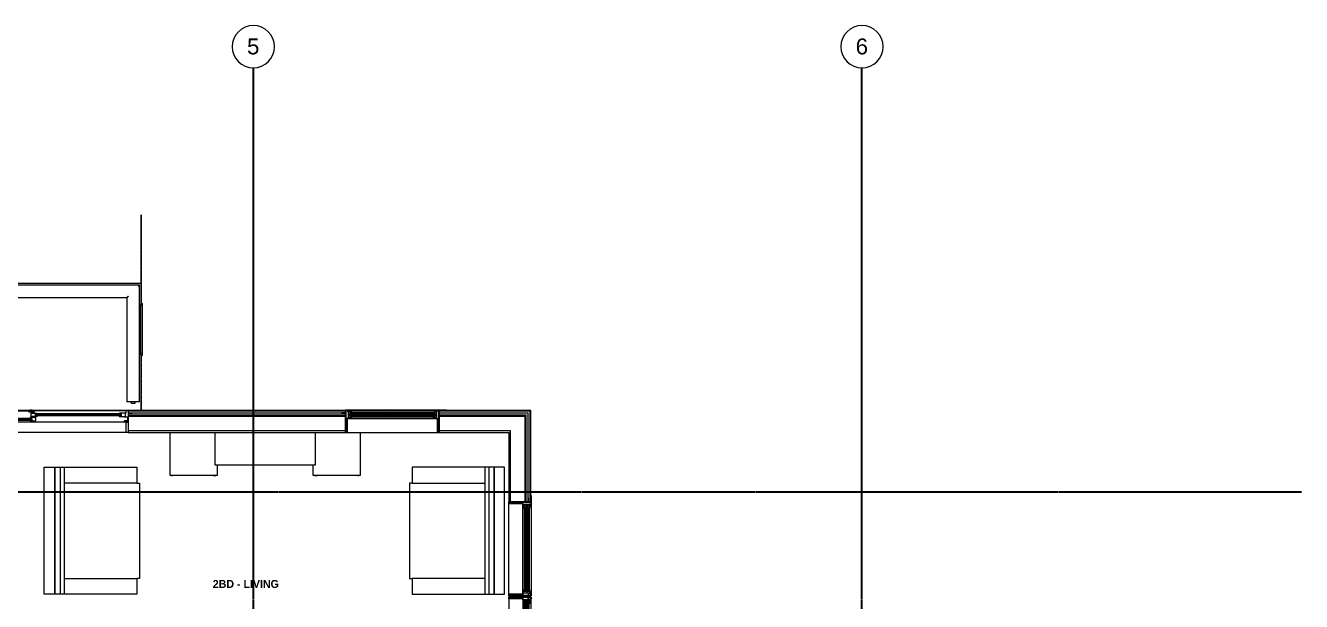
# Model space of a CAD drawing. Header units: inches. Extents: x -4093 to -1777, y 9773 to 12264.
# Drawn here: x -2259.4 to -1777.2, y 12045.9 to 12263.5 of the extents above; entities that cross this region are included whole.
import ezdxf

# ---------------------------------------------------------------- set-up
doc = ezdxf.new("R2010")
doc.units = ezdxf.units.IN
doc.header["$MEASUREMENT"] = 0
for name, pattern in [('Center 1_4_', [0.53125, 0.25, -0.09375, 0.09375, -0.09375]), ('Dash', [0.25, 0.125, -0.125]), ('Grid Line 1_2_', [0.875, 0.5, -0.125, 0.125, -0.125]), ('Hidden 1_8_', [0.1875, 0.125, -0.0625])]:
    doc.linetypes.add(name, pattern=pattern)
for name, color, linetype, lineweight in [('0-1', 7, 'Continuous', 5), ('0-2', 7, 'Continuous', 9), ('0-4', 165, 'Continuous', 5), ('A-AREA-IDEN', 2, 'Continuous', 9), ('A-DETL-CNTR', 5, 'Center 1_4_', 9), ('A-DETL-GENF', 92, 'Continuous', 18), ('A-DETL-GENF-2', 92, 'Continuous', 9), ('A-DETL-GENF-HDLN', 1, 'Dash', 9), ('A-DETL-HDLN', 90, 'Hidden 1_8_', 9), ('A-DOOR', 31, 'Continuous', 18), ('A-DOOR-4', 31, 'Continuous', 9), ('A-DOOR-FRAM-2', 31, 'Continuous', 9), ('A-FLOR-1', 7, 'Continuous', 9), ('A-FLOR-2', 192, 'Continuous', 9), ('A-FLOR-HRAL', 11, 'Continuous', 9), ('A-GLAZ', 151, 'Continuous', 18), ('A-GLAZ-1', 151, 'Continuous', 9), ('A-GLAZ-2', 151, 'Continuous', 30), ('A-WALL', 113, 'Continuous', 18), ('A-WALL-3', 113, 'Continuous', 9), ('I-FURN', 30, 'Continuous', 9), ('I-FURN-1', 7, 'Continuous', 9), ('S-BEAM', 12, 'Continuous', 9), ('S-GRID-1', 1, 'Grid Line 1_2_', 30), ('S-GRID-IDEN', 1, 'Continuous', 9), ('S-GRID-IDEN-1', 147, 'Continuous', 9)]:
    doc.layers.add(name, color=color, linetype=linetype, lineweight=lineweight)
doc.styles.add('Arial_1', font='arial.ttf', dxfattribs={"height": 6})
doc.styles.add('Century Gothic_B', font='GOTHICB.TTF', dxfattribs={"height": 3})

# ---------------------------------------------------------------- blocks, each defined once
blk = doc.blocks.new('Entertainment_Center_14771 - Entertainment_Center_14771-V82-BACKGROUND - 2ND FLOOR')
at = {"layer": 'I-FURN-1'}
for p, q in [((-36, 6), (-36, 6.12)), ((-19, 6), (-36, 6)), ((-19, 6), (-36, 6)), ((-36, 6), (-36, -10)), ((-19, 6.12), (19, 6.12)), ((-19, 6), (-19, 6.12)), ((19, 6), (-19, 6)), ((19, 6), (-19, 6)), ((-19, 6), (-19, -6)), ((19, 6.12), (19, 6)), ((36, 6), (19, 6)), ((19, -6), (19, 6)), ((36, 6), (19, 6)), ((36, 6), (36, 6.12)), ((36, -10), (36, 6)), ((-19, -6), (19, -6)), ((-18, -10), (-18, -6)), ((18, -6), (18, -10)), ((-36, -10), (-18, -10)), ((-35.34, -10), (-35.34, -10.03)), ((-35.34, -10.03), (-34.85, -10.03)), ((-34.85, -10.03), (-34.85, -10)), ((-19.66, -10), (-19.66, -10.03)), ((-19.66, -10.03), (-18.66, -10.03)), ((-18.66, -10.03), (-18.66, -10)), ((18, -10), (36, -10)), ((18.66, -10), (18.66, -10.03)), ((18.66, -10.03), (19.66, -10.03)), ((19.66, -10.03), (19.66, -10)), ((34.85, -10), (34.85, -10.03)), ((34.85, -10.03), (35.34, -10.03)), ((35.34, -10.03), (35.34, -10))]:
    blk.add_line(p, q, dxfattribs=at)
blk = doc.blocks.new('Couch-Both_Arms-Generic - 2-1523460-BACKGROUND - 2ND FLOOR')
at = {"layer": 'I-FURN'}
for p, q in [((-24, 17.5), (-18, 17.5)), ((-24, -10), (-24, 17.5)), ((-18, 18.5), (18, 18.5)), ((-18, 17.5), (-18, 18.5)), ((-18, 17.5), (-18, -10)), ((18, 18.5), (18, 17.5)), ((18, 17.5), (24, 17.5)), ((18, -10), (18, 17.5)), ((24, 17.5), (24, -10)), ((-24, -10), (24, -10)), ((-24, -13.5), (-24, -10)), ((-24, -11.5), (24, -11.5)), ((-24, -13.5), (24, -13.5)), ((24, -13.5), (-24, -13.5)), ((24, -10), (24, -13.5))]:
    blk.add_line(p, q, dxfattribs=at)
at = {"layer": 'I-FURN-1'}
for p, q in [((-24, -17.5), (-24, -13.5)), ((24, -13.5), (24, -17.5)), ((24, -17.5), (-24, -17.5))]:
    blk.add_line(p, q, dxfattribs=at)
blk = doc.blocks.new('Couch-Both_Arms-Generic - 2-1352635-BACKGROUND - 2ND FLOOR')
at = {"layer": 'I-FURN'}
for p, q in [((-24, 13.5), (24, 13.5)), ((24, 13.5), (-24, 13.5)), ((-24, 13.5), (-24, 10)), ((-24, 11.5), (24, 11.5)), ((-24, 10), (-24, -17.5)), ((-24, 10), (24, 10)), ((-18, -17.5), (-18, 10)), ((18, 10), (18, -17.5)), ((24, 10), (24, 13.5)), ((24, -17.5), (24, 10)), ((-24, -17.5), (-18, -17.5)), ((-18, -17.5), (-18, -18.5)), ((-18, -18.5), (18, -18.5)), ((18, -18.5), (18, -17.5)), ((18, -17.5), (24, -17.5))]:
    blk.add_line(p, q, dxfattribs=at)
at = {"layer": 'I-FURN-1'}
for p, q in [((24, 17.5), (-24, 17.5)), ((-24, 17.5), (-24, 13.5)), ((24, 13.5), (24, 17.5))]:
    blk.add_line(p, q, dxfattribs=at)
blk = doc.blocks.new('CTR - 1st Phase - Unit Layouts_rvt-1-BACKGROUND - 2ND FLOOR')
at = {"layer": 'A-FLOR-1'}
blk.add_line((-2221.32, 12109.71), (-2291.45, 12109.71), dxfattribs=at)
at = {"layer": '0-2'}
blk.add_blockref('Entertainment_Center_14771 - Entertainment_Center_14771-V82-BACKGROUND - 2ND FLOOR', (-2168.87, 12103.59), dxfattribs=at)
for name, p, rotation in [('Couch-Both_Arms-Generic - 2-1523460-BACKGROUND - 2ND FLOOR', (-2234.86, 12072.64), 270.0000000000194), ('Couch-Both_Arms-Generic - 2-1352635-BACKGROUND - 2ND FLOOR', (-2095.86, 12072.64), 270.0000000000036)]:
    blk.add_blockref(name, p, dxfattribs=dict(at, rotation=rotation))
blk = doc.blocks.new('Grid - Grid Head - Circle-1738874-BACKGROUND - 2ND FLOOR')
at = {"layer": 'S-GRID-IDEN-1'}
for start, end in [(360, 180), (180, 360)]:
    blk.add_arc((0, 0), 0.25, start, end, dxfattribs=at)
blk = doc.blocks.new('CTR - 1st Phase - Structure_rvt-1-BACKGROUND - 2ND FLOOR')
at = {"layer": 'S-GRID-1'}
for p, q in [((-2173.32, 9772.61), (-2173.32, 12247.5)), ((-1943.32, 9772.61), (-1943.32, 12247.5)), ((-1777.25, 12087.19), (-4076.95, 12087.19))]:
    blk.add_line(p, q, dxfattribs=at)
at = {"layer": '0-4', "xscale": 31.99999999999999, "yscale": 31.99999999999999, "zscale": 31.99999999999999}
for p in [(-2173.32, 12255.5), (-1943.32, 12255.5)]:
    blk.add_blockref('Grid - Grid Head - Circle-1738874-BACKGROUND - 2ND FLOOR', p, dxfattribs=at)
at = {"layer": 'S-GRID-IDEN', "char_height": 6, "width": 5.656, "attachment_point": 1, "style": 'Arial_1'}
for s, insert in [('5', (-2175.7, 12258.6)), ('6', (-1945.7, 12258.6))]:
    blk.add_mtext(s, dxfattribs=dict(at, insert=insert))
blk = doc.blocks.new('Door-Sliding-Marvin-2_Panel_Patio_Door-Essential - RL-MARVIN ESSENTIAL SLIDING - 6_-0_X6_-10_ - 2ND FLOOR-3440611-BACKGROUND - 2ND FLOOR')
at = {"layer": 'A-DETL-GENF'}
for p, q in [((-35.75, 0.19), (-34.25, 0.19)), ((-35.75, -4.28), (-35.75, 0.19)), ((-34.25, 0.19), (-34.25, -0.1)), ((35.75, 0.19), (34.25, 0.19)), ((34.25, 0.19), (34.25, -0.1)), ((35.75, -4.28), (35.75, 0.19)), ((-37.25, -3.19), (-37.25, -3.23)), ((-35.91, -3.19), (-37.25, -3.19)), ((-35.75, -3.23), (-37.25, -3.23)), ((-35.75, -3.08), (-35.91, -3.08)), ((-35.91, -3.19), (-35.91, -3.08)), ((-35, -4.28), (-35.75, -4.28)), ((-35.5, -0.25), (-34.39, -0.25)), ((-35.5, -1.63), (-35.5, -0.25)), ((-35.5, -1.63), (-34.25, -1.63)), ((-34.25, -3.31), (-35, -3.31)), ((-35, -3.31), (-35, -4.28)), ((-32.41, -1.94), (-34.81, -1.94)), ((-34.81, -1.94), (-34.81, -3.19)), ((-34.81, -3.19), (-32.46, -3.19)), ((-34.39, -0.25), (-34.25, -0.1)), ((-34.25, -1.63), (-34.25, -1.94)), ((-34.25, -3.19), (-34.25, -3.31)), ((-33.09, -2.13), (-32.34, -2.13)), ((-33.09, -2.88), (-33.09, -2.13)), ((-32.38, -2.88), (-33.09, -2.88)), ((-32.98, -2.13), (-0.77, -2.13)), ((-32.98, -2.27), (-32.98, -2.13)), ((-32.98, -2.27), (-0.77, -2.27)), ((-32.98, -2.72), (-0.77, -2.72)), ((-32.98, -2.72), (-32.98, -2.88)), ((-32.98, -2.88), (-0.77, -2.88)), ((-32.87, -2.72), (-32.87, -2.27)), ((-32.61, -2.72), (-32.61, -2.27)), ((-32.46, -3.19), (-32.38, -2.88)), ((-32.34, -2), (-32.41, -1.94)), ((-32.34, -2.13), (-32.34, -2)), ((-1.41, -2), (-1.34, -1.94)), ((-1.41, -2.13), (-1.41, -2)), ((-0.66, -2.13), (-1.41, -2.13)), ((-1.29, -3.19), (-1.38, -2.88)), ((-1.38, -2.88), (-0.66, -2.88)), ((-1.34, -1.94), (0.87, -1.94)), ((0.87, -3.19), (-1.29, -3.19)), ((-1.14, -2.72), (-1.14, -2.27)), ((1.34, -0.25), (-0.88, -0.25)), ((-0.88, -0.25), (-0.88, -1.72)), ((-0.88, -1.5), (1.29, -1.5)), ((0.24, -1.82), (-0.88, -1.72)), ((-0.88, -2.72), (-0.88, -2.27)), ((-0.77, -2.27), (-0.77, -2.13)), ((-0.77, -2.72), (-0.77, -2.88)), ((-0.66, -2.88), (-0.66, -2.13)), ((-0.24, -1.58), (-0.43, -1.58)), ((-0.43, -1.58), (-0.43, -1.68)), ((-0.43, -1.68), (0.43, -1.76)), ((-0.24, -1.51), (-0.24, -1.58)), ((-0.24, -1.62), (-0.24, -1.7)), ((-0.24, -1.62), (0.87, -1.72)), ((-0.24, -4.05), (-0.24, -3.53)), ((-0.24, -3.53), (1.51, -3.53)), ((0.34, -4.05), (-0.24, -4.05)), ((0.24, -1.82), (0.24, -1.74)), ((0.24, -1.86), (0.43, -1.86)), ((0.24, -1.93), (0.24, -1.86)), ((0.6, -4.36), (0.34, -4.05)), ((0.43, -1.86), (0.43, -1.76)), ((1.35, -4.36), (0.6, -4.36)), ((0.66, -1.19), (0.66, -0.44)), ((0.66, -0.44), (1.41, -0.44)), ((1.37, -1.19), (0.66, -1.19)), ((0.77, -0.44), (33.04, -0.44)), ((0.77, -0.58), (0.77, -0.44)), ((0.77, -0.58), (33.04, -0.58)), ((0.77, -1.04), (33.04, -1.04)), ((0.77, -1.04), (0.77, -1.19)), ((0.77, -1.19), (33.04, -1.19)), ((0.87, -1.72), (0.87, -3.19)), ((0.88, -1.04), (0.88, -0.58)), ((1.14, -1.04), (1.14, -0.58)), ((1.29, -1.5), (1.37, -1.19)), ((1.41, -0.31), (1.34, -0.25)), ((1.35, -4.05), (1.51, -4.05)), ((1.35, -4.05), (1.35, -4.36)), ((1.41, -0.44), (1.41, -0.31)), ((1.51, -3.53), (1.51, -3.65)), ((1.51, -3.65), (1.75, -3.65)), ((1.51, -3.69), (1.51, -4.05)), ((1.71, -3.69), (1.51, -3.69)), ((1.64, -3.83), (1.64, -3.94)), ((1.64, -3.83), (1.71, -3.83)), ((1.75, -3.94), (1.64, -3.94)), ((1.71, -3.83), (1.71, -3.69)), ((1.75, -3.65), (1.75, -3.94)), ((32.41, -0.31), (32.47, -0.25)), ((32.41, -0.44), (32.41, -0.31)), ((33.16, -0.44), (32.41, -0.44)), ((32.52, -1.5), (32.44, -1.19)), ((32.44, -1.19), (33.16, -1.19)), ((32.47, -0.25), (34.84, -0.25)), ((34.84, -1.5), (32.52, -1.5)), ((32.68, -1.04), (32.68, -0.58)), ((32.93, -1.04), (32.93, -0.58)), ((33.25, -3.65), (33.01, -3.65)), ((33.01, -3.65), (33.01, -3.94)), ((33.01, -3.94), (33.12, -3.94)), ((33.04, -0.58), (33.04, -0.44)), ((33.04, -1.04), (33.04, -1.19)), ((33.05, -3.69), (33.25, -3.69)), ((33.05, -3.83), (33.05, -3.69)), ((33.12, -3.83), (33.05, -3.83)), ((33.12, -3.83), (33.12, -3.94)), ((33.16, -1.19), (33.16, -0.44)), ((33.25, -3.53), (33.25, -3.65)), ((35, -3.53), (33.25, -3.53)), ((33.25, -3.69), (33.25, -4.05)), ((33.41, -4.05), (33.25, -4.05)), ((33.41, -4.05), (33.41, -4.36)), ((33.41, -4.36), (34.16, -4.36)), ((34.16, -4.36), (34.42, -4.05)), ((34.39, -0.25), (34.25, -0.1)), ((35.5, -1.63), (34.25, -1.63)), ((34.25, -1.63), (34.25, -1.94)), ((34.81, -1.94), (34.25, -1.94)), ((34.81, -3.19), (34.25, -3.19)), ((34.25, -3.19), (34.25, -3.31)), ((34.25, -3.31), (35, -3.31)), ((35.5, -0.25), (34.39, -0.25)), ((34.42, -4.05), (35, -4.05)), ((34.81, -1.94), (34.81, -3.19)), ((34.84, -0.25), (34.84, -1.5)), ((35, -3.31), (35, -4.28)), ((35, -4.28), (35.75, -4.28)), ((35.5, -1.63), (35.5, -0.25)), ((35.75, -3.08), (35.9, -3.08)), ((35.75, -3.23), (37.25, -3.23)), ((35.9, -3.19), (35.9, -3.08)), ((35.9, -3.19), (37.25, -3.19)), ((37.25, -3.19), (37.25, -3.23))]:
    blk.add_line(p, q, dxfattribs=at)
at = {"layer": 'A-DETL-GENF-2'}
for p, q in [((-32.87, -2.72), (-32.87, -2.27)), ((-32.61, -2.72), (-32.61, -2.27))]:
    blk.add_line(p, q, dxfattribs=at)
at = {"layer": 'A-DETL-GENF-HDLN'}
blk.add_line((1.75, -3.94), (33.01, -3.94), dxfattribs=at)
at = {"layer": 'A-DOOR'}
for p, q in [((-35.75, 4.19), (-35.06, 4.19)), ((-35.75, 0.22), (-35.75, 4.19)), ((-35.06, 0.22), (-35.75, 0.22)), ((-35.06, 4.19), (-35.06, 0.22)), ((35.06, 4.19), (35.75, 4.19)), ((35.06, 0.22), (35.06, 4.19)), ((35.75, 0.22), (35.06, 0.22)), ((35.75, 4.19), (35.75, 0.22))]:
    blk.add_line(p, q, dxfattribs=at)
at = {"layer": 'A-DOOR-4'}
for p, q in [((-40.68, -4.25), (-40.68, -4.19)), ((-35.75, -4.25), (-40.68, -4.25)), ((-35.75, -4.25), (-35.75, -4.19)), ((35.75, -4.19), (-35.75, -4.19)), ((35.75, -4.25), (-35.75, -4.25)), ((35.75, -4.19), (35.75, -4.25))]:
    blk.add_line(p, q, dxfattribs=at)
at = {"layer": 'A-DOOR-FRAM-2'}
for p, q in [((-35.75, 0.19), (35.75, 0.19)), ((-35.75, -4.28), (-35.75, 0.19)), ((35.75, 0.19), (35.75, -4.28)), ((35.75, -4.28), (-35.75, -4.28))]:
    blk.add_line(p, q, dxfattribs=at)
blk = doc.blocks.new('Window-Double_Hung-Marvin-Essential - 1-WIDE _TEMP LOWER_ ESDH3066-3454270-BACKGROUND - 2ND FLOOR')
at = {"layer": 'A-DETL-GENF'}
for p, q in [((-19.25, 3.23), (-19.25, 3.19)), ((-17.75, 3.23), (-19.25, 3.23)), ((-19.25, 3.19), (-17.9, 3.19)), ((-17.9, 3.19), (-17.9, 3.08)), ((-17.9, 3.08), (-17.75, 3.08)), ((-17.75, 4.28), (-17.16, 4.28)), ((-17.75, 4.28), (-17.75, 1.19)), ((-16.72, 1.19), (-17.75, 1.19)), ((-17.08, 3.87), (-17.16, 4.28)), ((-17.08, 3.87), (-16.19, 3.87)), ((-16.85, 4.25), (-16.85, 3.87)), ((-16.3, 4.25), (-16.85, 4.25)), ((-16.38, 3.77), (-16.72, 3.77)), ((-16.72, 3.77), (-16.72, 1.19)), ((-15.34, 3.69), (-16.56, 3.69)), ((-16.56, 2.75), (-16.56, 3.69)), ((-16.56, 2.75), (-15.34, 2.75)), ((-15.34, 2.47), (-16.56, 2.47)), ((-16.56, 1.53), (-16.56, 2.47)), ((-16.56, 1.53), (-15.34, 1.53)), ((-16.38, 3.87), (-16.38, 3.77)), ((-16.3, 4.01), (-16.3, 4.25)), ((-16.18, 4.01), (-16.3, 4.01)), ((-16.19, 3.97), (-16.1, 3.97)), ((-16.19, 3.87), (-16.19, 3.97)), ((-16.18, 4.22), (-16.1, 4.22)), ((-16.18, 4.22), (-16.18, 4.01)), ((-16.1, 3.97), (-16.1, 4.22)), ((-15.94, 2.87), (-15.94, 3.59)), ((-15.94, 3.59), (-15.28, 3.59)), ((-15.28, 2.87), (-15.94, 2.87)), ((-15.94, 1.65), (-15.94, 2.37)), ((-15.94, 2.37), (-15.28, 2.37)), ((-15.28, 1.65), (-15.94, 1.65)), ((15.84, 3.57), (-15.84, 3.57)), ((-15.84, 2.88), (-15.84, 3.57)), ((15.84, 3.45), (-15.84, 3.45)), ((15.84, 3.01), (-15.84, 3.01)), ((15.84, 2.88), (-15.84, 2.88)), ((15.84, 2.35), (-15.84, 2.35)), ((-15.84, 1.66), (-15.84, 2.35)), ((15.84, 2.23), (-15.84, 2.23)), ((15.84, 1.79), (-15.84, 1.79)), ((15.84, 1.66), (-15.84, 1.66)), ((-15.54, 3.01), (-15.54, 3.45)), ((-15.54, 1.79), (-15.54, 2.23)), ((-15.34, 3.69), (-15.28, 3.63)), ((-15.34, 2.75), (-15.28, 2.81)), ((-15.34, 2.47), (-15.28, 2.41)), ((-15.34, 1.53), (-15.28, 1.59)), ((-15.28, 3.59), (-15.28, 3.63)), ((-15.28, 2.81), (-15.28, 2.87)), ((-15.28, 2.37), (-15.28, 2.41)), ((-15.28, 1.59), (-15.28, 1.65)), ((15.34, 3.69), (15.28, 3.63)), ((15.28, 3.59), (15.28, 3.63)), ((15.94, 3.59), (15.28, 3.59)), ((15.28, 2.81), (15.28, 2.87)), ((15.28, 2.87), (15.94, 2.87)), ((15.34, 2.75), (15.28, 2.81)), ((15.34, 2.47), (15.28, 2.41)), ((15.28, 2.37), (15.28, 2.41)), ((15.94, 2.37), (15.28, 2.37)), ((15.28, 1.59), (15.28, 1.65)), ((15.28, 1.65), (15.94, 1.65)), ((15.34, 1.53), (15.28, 1.59)), ((15.34, 3.69), (16.56, 3.69)), ((16.56, 2.75), (15.34, 2.75)), ((15.34, 2.47), (16.56, 2.47)), ((16.56, 1.53), (15.34, 1.53)), ((15.54, 3.01), (15.54, 3.45)), ((15.54, 1.79), (15.54, 2.23)), ((15.84, 2.88), (15.84, 3.57)), ((15.84, 1.66), (15.84, 2.35)), ((15.94, 2.87), (15.94, 3.59)), ((15.94, 1.65), (15.94, 2.37)), ((16.18, 4.22), (16.1, 4.22)), ((16.1, 3.97), (16.1, 4.22)), ((16.19, 3.97), (16.1, 3.97)), ((16.18, 4.22), (16.18, 4.01)), ((16.18, 4.01), (16.3, 4.01)), ((16.19, 3.87), (16.19, 3.97)), ((17.08, 3.87), (16.19, 3.87)), ((16.3, 4.01), (16.3, 4.25)), ((16.3, 4.25), (16.85, 4.25)), ((16.38, 3.87), (16.38, 3.77)), ((16.38, 3.77), (16.72, 3.77)), ((16.56, 2.75), (16.56, 3.69)), ((16.56, 1.53), (16.56, 2.47)), ((16.72, 3.77), (16.72, 1.19)), ((16.72, 1.19), (17.75, 1.19)), ((16.85, 4.25), (16.85, 3.87)), ((17.08, 3.87), (17.16, 4.28)), ((17.75, 4.28), (17.16, 4.28)), ((17.75, 4.28), (17.75, 1.19)), ((17.75, 3.23), (19.25, 3.23)), ((17.9, 3.08), (17.75, 3.08)), ((17.9, 3.19), (17.9, 3.08)), ((19.25, 3.19), (17.9, 3.19)), ((19.25, 3.23), (19.25, 3.19))]:
    blk.add_line(p, q, dxfattribs=at)
at = {"layer": 'A-DETL-GENF-HDLN'}
blk.add_line((16.1, 4.22), (-16.5, 4.22), dxfattribs=at)
at = {"layer": 'A-GLAZ'}
for p, q in [((-17.13, 1.16), (-17.13, -4.19)), ((17.12, -4.19), (17.12, 1.16)), ((-17.13, -4.19), (-17.75, -4.19)), ((17.12, -4.19), (17.75, -4.19))]:
    blk.add_line(p, q, dxfattribs=at)
at = {"layer": 'A-GLAZ-1'}
for p, q in [((17.75, 4.28), (-17.75, 4.28)), ((-17.75, 1.19), (17.75, 1.19)), ((20.46, 4.25), (17.75, 4.25)), ((17.75, 4.19), (20.46, 4.19)), ((20.46, 4.19), (20.46, 4.25)), ((-17.75, -4.19), (17.75, -4.19))]:
    blk.add_line(p, q, dxfattribs=at)
at = {"layer": 'A-GLAZ-2'}
for p, q in [((-17.75, 4.28), (-17.75, 1.19)), ((-17.75, 1.16), (-17.75, -4.19)), ((17.75, 1.19), (17.75, 4.28)), ((17.75, -4.19), (17.75, 1.16))]:
    blk.add_line(p, q, dxfattribs=at)
blk = doc.blocks.new('Window-Double_Hung-Marvin-Essential - 2-WIDE _TEMP ALL LOW_ ESDH3066-3454268-BACKGROUND - 2ND FLOOR')
at = {"layer": 'A-DETL-GENF'}
for p, q in [((-19.25, 3.23), (-19.25, 3.19)), ((-17.75, 3.23), (-19.25, 3.23)), ((-19.25, 3.19), (-17.9, 3.19)), ((-17.9, 3.19), (-17.9, 3.08)), ((-17.9, 3.08), (-17.75, 3.08)), ((-17.75, 4.28), (-17.16, 4.28)), ((-17.75, 4.28), (-17.75, 1.19)), ((-16.72, 1.19), (-17.75, 1.19)), ((-17.08, 3.87), (-17.16, 4.28)), ((-17.08, 3.87), (-16.19, 3.87)), ((-16.85, 4.25), (-16.85, 3.87)), ((-16.3, 4.25), (-16.85, 4.25)), ((-16.38, 3.77), (-16.72, 3.77)), ((-16.72, 3.77), (-16.72, 1.19)), ((-15.34, 3.69), (-16.56, 3.69)), ((-16.56, 2.75), (-16.56, 3.69)), ((-16.56, 2.75), (-15.34, 2.75)), ((-15.34, 2.47), (-16.56, 2.47)), ((-16.56, 1.53), (-16.56, 2.47)), ((-16.56, 1.53), (-15.34, 1.53)), ((-16.38, 3.87), (-16.38, 3.77)), ((-16.3, 4.01), (-16.3, 4.25)), ((-16.18, 4.01), (-16.3, 4.01)), ((-16.19, 3.97), (-16.1, 3.97)), ((-16.19, 3.87), (-16.19, 3.97)), ((-16.18, 4.22), (-16.1, 4.22)), ((-16.18, 4.22), (-16.18, 4.01)), ((-16.1, 3.97), (-16.1, 4.22)), ((-15.94, 2.87), (-15.94, 3.59)), ((-15.94, 3.59), (-15.28, 3.59)), ((-15.28, 2.87), (-15.94, 2.87)), ((-15.94, 1.65), (-15.94, 2.37)), ((-15.94, 2.37), (-15.28, 2.37)), ((-15.28, 1.65), (-15.94, 1.65)), ((15.84, 3.57), (-15.84, 3.57)), ((-15.84, 2.88), (-15.84, 3.57)), ((15.84, 3.45), (-15.84, 3.45)), ((15.84, 3.01), (-15.84, 3.01)), ((15.84, 2.88), (-15.84, 2.88)), ((15.84, 2.35), (-15.84, 2.35)), ((-15.84, 1.66), (-15.84, 2.35)), ((15.84, 2.23), (-15.84, 2.23)), ((15.84, 1.79), (-15.84, 1.79)), ((15.84, 1.66), (-15.84, 1.66)), ((-15.54, 3.01), (-15.54, 3.45)), ((-15.54, 1.79), (-15.54, 2.23)), ((-15.34, 3.69), (-15.28, 3.63)), ((-15.34, 2.75), (-15.28, 2.81)), ((-15.34, 2.47), (-15.28, 2.41)), ((-15.34, 1.53), (-15.28, 1.59)), ((-15.28, 3.59), (-15.28, 3.63)), ((-15.28, 2.81), (-15.28, 2.87)), ((-15.28, 2.37), (-15.28, 2.41)), ((-15.28, 1.59), (-15.28, 1.65)), ((15.34, 3.69), (15.28, 3.63)), ((15.28, 3.59), (15.28, 3.63)), ((15.94, 3.59), (15.28, 3.59)), ((15.28, 2.81), (15.28, 2.87)), ((15.28, 2.87), (15.94, 2.87)), ((15.34, 2.75), (15.28, 2.81)), ((15.34, 2.47), (15.28, 2.41)), ((15.28, 2.37), (15.28, 2.41)), ((15.94, 2.37), (15.28, 2.37)), ((15.28, 1.59), (15.28, 1.65)), ((15.28, 1.65), (15.94, 1.65)), ((15.34, 1.53), (15.28, 1.59)), ((15.34, 3.69), (16.56, 3.69)), ((16.56, 2.75), (15.34, 2.75)), ((15.34, 2.47), (16.56, 2.47)), ((16.56, 1.53), (15.34, 1.53)), ((15.54, 3.01), (15.54, 3.45)), ((15.54, 1.79), (15.54, 2.23)), ((15.84, 2.88), (15.84, 3.57)), ((15.84, 1.66), (15.84, 2.35)), ((15.94, 2.87), (15.94, 3.59)), ((15.94, 1.65), (15.94, 2.37)), ((16.18, 4.22), (16.1, 4.22)), ((16.1, 3.97), (16.1, 4.22)), ((16.19, 3.97), (16.1, 3.97)), ((16.18, 4.22), (16.18, 4.01)), ((16.18, 4.01), (16.3, 4.01)), ((16.19, 3.87), (16.19, 3.97)), ((17.08, 3.87), (16.19, 3.87)), ((16.3, 4.01), (16.3, 4.25)), ((16.3, 4.25), (16.85, 4.25)), ((16.38, 3.87), (16.38, 3.77)), ((16.38, 3.77), (16.72, 3.77)), ((16.56, 2.75), (16.56, 3.69)), ((16.56, 1.53), (16.56, 2.47)), ((16.72, 3.77), (16.72, 1.19)), ((16.72, 1.19), (17.75, 1.19)), ((16.85, 4.25), (16.85, 3.87)), ((17.08, 3.87), (17.16, 4.28)), ((17.75, 4.28), (17.16, 4.28)), ((17.75, 4.28), (17.75, 1.19)), ((17.75, 3.23), (19.25, 3.23)), ((17.9, 3.08), (17.75, 3.08)), ((17.9, 3.19), (17.9, 3.08)), ((19.25, 3.19), (17.9, 3.19)), ((19.25, 3.23), (19.25, 3.19))]:
    blk.add_line(p, q, dxfattribs=at)
at = {"layer": 'A-DETL-GENF-HDLN'}
blk.add_line((16.1, 4.22), (-16.5, 4.22), dxfattribs=at)
at = {"layer": 'A-GLAZ'}
for p, q in [((-17.13, 1.16), (-17.13, -4.19)), ((17.12, -4.19), (17.12, 1.16)), ((-17.13, -4.19), (-17.75, -4.19)), ((17.12, -4.19), (17.75, -4.19))]:
    blk.add_line(p, q, dxfattribs=at)
at = {"layer": 'A-GLAZ-1'}
for p, q in [((17.75, 4.28), (-17.75, 4.28)), ((-17.75, 1.19), (17.75, 1.19)), ((20.21, 4.25), (17.75, 4.25)), ((17.75, 4.19), (20.21, 4.19)), ((20.21, 4.19), (20.21, 4.25)), ((-17.75, -4.19), (17.75, -4.19))]:
    blk.add_line(p, q, dxfattribs=at)
at = {"layer": 'A-GLAZ-2'}
for p, q in [((-17.75, 4.28), (-17.75, 1.19)), ((-17.75, 1.16), (-17.75, -4.19)), ((17.75, 1.19), (17.75, 4.28)), ((17.75, -4.19), (17.75, 1.16))]:
    blk.add_line(p, q, dxfattribs=at)
blk = doc.blocks.new('Window-Double_Hung-Marvin-Essential - 2-WIDE _TEMP ALL LOW_ ESDH3066-3454271-BACKGROUND - 2ND FLOOR')
at = {"layer": 'A-DETL-GENF'}
for p, q in [((-19.25, -3.23), (-19.25, -3.19)), ((-19.25, -3.19), (-17.9, -3.19)), ((-17.75, -3.23), (-19.25, -3.23)), ((-17.9, -3.19), (-17.9, -3.08)), ((-17.9, -3.08), (-17.75, -3.08)), ((-16.72, -1.19), (-17.75, -1.19)), ((-17.75, -4.28), (-17.75, -1.19)), ((-17.75, -4.28), (-17.16, -4.28)), ((-17.08, -3.87), (-17.16, -4.28)), ((-17.08, -3.87), (-16.19, -3.87)), ((-16.85, -4.25), (-16.85, -3.87)), ((-16.3, -4.25), (-16.85, -4.25)), ((-16.72, -3.77), (-16.72, -1.19)), ((-16.38, -3.77), (-16.72, -3.77)), ((-16.56, -1.53), (-15.34, -1.53)), ((-16.56, -1.53), (-16.56, -2.47)), ((-15.34, -2.47), (-16.56, -2.47)), ((-16.56, -2.75), (-15.34, -2.75)), ((-16.56, -2.75), (-16.56, -3.69)), ((-15.34, -3.69), (-16.56, -3.69)), ((-16.38, -3.87), (-16.38, -3.77)), ((-16.18, -4.01), (-16.3, -4.01)), ((-16.3, -4.01), (-16.3, -4.25)), ((-16.19, -3.87), (-16.19, -3.97)), ((-16.19, -3.97), (-16.1, -3.97)), ((-16.18, -4.22), (-16.18, -4.01)), ((-16.18, -4.22), (-16.1, -4.22)), ((-16.1, -3.97), (-16.1, -4.22)), ((-15.28, -1.65), (-15.94, -1.65)), ((-15.94, -1.65), (-15.94, -2.37)), ((-15.94, -2.37), (-15.28, -2.37)), ((-15.28, -2.87), (-15.94, -2.87)), ((-15.94, -2.87), (-15.94, -3.59)), ((-15.94, -3.59), (-15.28, -3.59)), ((15.84, -1.66), (-15.84, -1.66)), ((-15.84, -1.66), (-15.84, -2.35)), ((15.84, -1.79), (-15.84, -1.79)), ((15.84, -2.23), (-15.84, -2.23)), ((15.84, -2.35), (-15.84, -2.35)), ((15.84, -2.88), (-15.84, -2.88)), ((-15.84, -2.88), (-15.84, -3.57)), ((15.84, -3.01), (-15.84, -3.01)), ((15.84, -3.45), (-15.84, -3.45)), ((15.84, -3.57), (-15.84, -3.57)), ((-15.54, -1.79), (-15.54, -2.23)), ((-15.54, -3.01), (-15.54, -3.45)), ((-15.34, -1.53), (-15.28, -1.59)), ((-15.34, -2.47), (-15.28, -2.41)), ((-15.34, -2.75), (-15.28, -2.81)), ((-15.34, -3.69), (-15.28, -3.63)), ((-15.28, -1.59), (-15.28, -1.65)), ((-15.28, -2.37), (-15.28, -2.41)), ((-15.28, -2.81), (-15.28, -2.87)), ((-15.28, -3.59), (-15.28, -3.63)), ((15.34, -1.53), (15.28, -1.59)), ((15.28, -1.59), (15.28, -1.65)), ((15.28, -1.65), (15.94, -1.65)), ((15.28, -2.37), (15.28, -2.41)), ((15.94, -2.37), (15.28, -2.37)), ((15.34, -2.47), (15.28, -2.41)), ((15.34, -2.75), (15.28, -2.81)), ((15.28, -2.81), (15.28, -2.87)), ((15.28, -2.87), (15.94, -2.87)), ((15.28, -3.59), (15.28, -3.63)), ((15.94, -3.59), (15.28, -3.59)), ((15.34, -3.69), (15.28, -3.63)), ((16.56, -1.53), (15.34, -1.53)), ((15.34, -2.47), (16.56, -2.47)), ((16.56, -2.75), (15.34, -2.75)), ((15.34, -3.69), (16.56, -3.69)), ((15.54, -1.79), (15.54, -2.23)), ((15.54, -3.01), (15.54, -3.45)), ((15.84, -1.66), (15.84, -2.35)), ((15.84, -2.88), (15.84, -3.57)), ((15.94, -1.65), (15.94, -2.37)), ((15.94, -2.87), (15.94, -3.59)), ((16.19, -3.97), (16.1, -3.97)), ((16.1, -3.97), (16.1, -4.22)), ((16.18, -4.22), (16.1, -4.22)), ((16.18, -4.22), (16.18, -4.01)), ((16.18, -4.01), (16.3, -4.01)), ((17.08, -3.87), (16.19, -3.87)), ((16.19, -3.87), (16.19, -3.97)), ((16.3, -4.01), (16.3, -4.25)), ((16.3, -4.25), (16.85, -4.25)), ((16.38, -3.87), (16.38, -3.77)), ((16.38, -3.77), (16.72, -3.77)), ((16.56, -1.53), (16.56, -2.47)), ((16.56, -2.75), (16.56, -3.69)), ((16.72, -3.77), (16.72, -1.19)), ((16.72, -1.19), (17.75, -1.19)), ((16.85, -4.25), (16.85, -3.87)), ((17.08, -3.87), (17.16, -4.28)), ((17.75, -4.28), (17.16, -4.28)), ((17.75, -4.28), (17.75, -1.19)), ((17.9, -3.08), (17.75, -3.08)), ((17.75, -3.23), (19.25, -3.23)), ((17.9, -3.19), (17.9, -3.08)), ((19.25, -3.19), (17.9, -3.19)), ((19.25, -3.23), (19.25, -3.19))]:
    blk.add_line(p, q, dxfattribs=at)
at = {"layer": 'A-DETL-GENF-HDLN'}
blk.add_line((16.1, -4.22), (-16.5, -4.22), dxfattribs=at)
at = {"layer": 'A-GLAZ'}
for p, q in [((-17.13, 4.19), (-17.75, 4.19)), ((-17.13, -1.16), (-17.13, 4.19)), ((17.12, 4.19), (17.75, 4.19)), ((17.12, 4.19), (17.12, -1.16))]:
    blk.add_line(p, q, dxfattribs=at)
at = {"layer": 'A-GLAZ-1'}
for p, q in [((-17.75, 4.19), (17.75, 4.19)), ((-17.75, -1.19), (17.75, -1.19)), ((17.75, -4.28), (-17.75, -4.28)), ((17.75, -4.19), (20.21, -4.19)), ((20.21, -4.25), (17.75, -4.25)), ((20.21, -4.19), (20.21, -4.25))]:
    blk.add_line(p, q, dxfattribs=at)
at = {"layer": 'A-GLAZ-2'}
for p, q in [((-17.75, -1.16), (-17.75, 4.19)), ((17.75, 4.19), (17.75, -1.16)), ((-17.75, -4.28), (-17.75, -1.19)), ((17.75, -1.19), (17.75, -4.28))]:
    blk.add_line(p, q, dxfattribs=at)
blk = doc.blocks.new('Railing - Baluster_01-2700443-BACKGROUND - 2ND FLOOR')
at = {"layer": 'A-FLOR-HRAL'}
for p, q in [((-0.59, 1.18), (0.59, 1.18)), ((-0.59, 0.59), (-0.59, 1.18)), ((0.59, 1.18), (0.59, 0.59))]:
    blk.add_line(p, q, dxfattribs=at)
blk = doc.blocks.new('Railing - Railing-3415160-BACKGROUND - 2ND FLOOR')
at = {"layer": 'A-FLOR-HRAL'}
for p, q in [((-2216.35, 12165.45), (-2329.9, 12165.45)), ((-2329.9, 12165.45), (-2329.9, 12121.34)), ((-2216.35, 12121.34), (-2216.35, 12165.45)), ((-2325.17, 12160.73), (-2221.07, 12160.73)), ((-2325.17, 12121.34), (-2325.17, 12160.73)), ((-2221.07, 12160.73), (-2221.07, 12121.34)), ((-2329.43, 12121.34), (-2329.9, 12121.34)), ((-2325.65, 12121.34), (-2329.43, 12121.34)), ((-2325.17, 12121.34), (-2325.65, 12121.34)), ((-2220.6, 12121.34), (-2221.07, 12121.34)), ((-2216.82, 12121.34), (-2220.6, 12121.34)), ((-2216.35, 12121.34), (-2216.82, 12121.34))]:
    blk.add_line(p, q, dxfattribs=at)
for points, knots in [([(-2329.9, 12165.45), (-2329.9, 12165.45), (-2329.89, 12165.44), (-2329.86, 12165.42), (-2329.84, 12165.39), (-2329.81, 12165.36), (-2329.78, 12165.33), (-2329.75, 12165.31), (-2329.71, 12165.27), (-2329.67, 12165.22), (-2329.64, 12165.19), (-2329.6, 12165.15), (-2329.53, 12165.08), (-2329.47, 12165.02), (-2329.43, 12164.98)], [0, 0, 0, 0, 0.166667, 0.25, 0.333333, 0.416667, 0.458333, 0.5, 0.583333, 0.666667, 0.708333, 0.75, 0.833333, 1, 1, 1, 1]), ([(-2216.35, 12165.45), (-2216.35, 12165.45), (-2216.36, 12165.44), (-2216.38, 12165.42), (-2216.41, 12165.39), (-2216.44, 12165.36), (-2216.47, 12165.33), (-2216.49, 12165.31), (-2216.53, 12165.27), (-2216.58, 12165.22), (-2216.61, 12165.19), (-2216.65, 12165.15), (-2216.72, 12165.08), (-2216.78, 12165.02), (-2216.82, 12164.98)], [0, 0, 0, 0, 0.166667, 0.25, 0.333333, 0.416667, 0.458333, 0.5, 0.583333, 0.666667, 0.708333, 0.75, 0.833333, 1, 1, 1, 1]), ([(-2325.65, 12161.2), (-2325.6, 12161.16), (-2325.54, 12161.1), (-2325.47, 12161.02), (-2325.42, 12160.97), (-2325.38, 12160.94), (-2325.35, 12160.9), (-2325.32, 12160.87), (-2325.29, 12160.84), (-2325.26, 12160.82), (-2325.24, 12160.79), (-2325.21, 12160.76), (-2325.18, 12160.74), (-2325.17, 12160.73), (-2325.17, 12160.73)], [0, 0, 0, 0, 0.166667, 0.25, 0.333333, 0.375, 0.416667, 0.5, 0.541667, 0.583333, 0.666667, 0.75, 0.833333, 1, 1, 1, 1]), ([(-2220.6, 12161.2), (-2220.64, 12161.16), (-2220.7, 12161.1), (-2220.78, 12161.02), (-2220.83, 12160.97), (-2220.86, 12160.94), (-2220.9, 12160.9), (-2220.93, 12160.87), (-2220.96, 12160.84), (-2220.98, 12160.82), (-2221.01, 12160.79), (-2221.04, 12160.76), (-2221.07, 12160.74), (-2221.07, 12160.73), (-2221.07, 12160.73)], [0, 0, 0, 0, 0.166667, 0.25, 0.333333, 0.375, 0.416667, 0.5, 0.541667, 0.583333, 0.666667, 0.75, 0.833333, 1, 1, 1, 1])]:
    blk.add_open_spline(points, degree=3, knots=knots, dxfattribs=at)
at = {"rotation": 180}
blk.add_blockref('Railing - Baluster_01-2700443-BACKGROUND - 2ND FLOOR', (-2218.71, 12121.93), dxfattribs=at)
blk = doc.blocks.new('Walls 2 - Walls 1-3286638-BACKGROUND - 2ND FLOOR')
at = {"layer": 'S-BEAM'}
for p, q in [((-2215.9, 12158.13), (-2215.9, 12139.19)), ((-2215.15, 12139.19), (-2215.15, 12158.13))]:
    blk.add_line(p, q, dxfattribs=at)
at = {"layer": 'S-BEAM', "flags": 128}
for points in [[(-2215.15, 12139.19), (-2215.16, 12139.29), (-2215.2, 12139.38), (-2215.25, 12139.46), (-2215.32, 12139.52), (-2215.4, 12139.57), (-2215.48, 12139.59), (-2215.57, 12139.59), (-2215.66, 12139.57), (-2215.74, 12139.52), (-2215.81, 12139.46), (-2215.86, 12139.38), (-2215.89, 12139.29), (-2215.9, 12139.19)], [(-2215.9, 12139.19), (-2215.89, 12139.09), (-2215.86, 12139), (-2215.81, 12138.92), (-2215.74, 12138.86), (-2215.66, 12138.82), (-2215.57, 12138.79), (-2215.48, 12138.79), (-2215.4, 12138.82), (-2215.32, 12138.86), (-2215.25, 12138.92), (-2215.2, 12139), (-2215.16, 12139.09), (-2215.15, 12139.19)]]:
    blk.add_lwpolyline(points, dxfattribs=at)
at = {"layer": 'S-BEAM'}
blk.add_ellipse((-2215.53, 12158.13), major_axis=(0.375, 0), ratio=0.93544, start_param=0, end_param=2.081897, dxfattribs=at)

msp = doc.modelspace()

# ---------------------------------------------------------------- linework, layer by layer
at = {"layer": 'A-DETL-CNTR'}
for p, q in [((-2215.52, 12157.73), (-2215.52, 12191.98)), ((-2215.52, 12118.09), (-2215.52, 12138.79))]:
    msp.add_line(p, q, dxfattribs=at)
at = {"layer": 'A-DETL-HDLN'}
for p, q in [((-2215.71, 12157.68), (-2215.71, 12191.98)), ((-2215.71, 12118.15), (-2215.71, 12138.84))]:
    msp.add_line(p, q, dxfattribs=at)
at = {"layer": 'A-FLOR-2'}
for p, q in [((-2215.71, 12166.09), (-2330.54, 12166.09)), ((-2215.71, 12158.06), (-2215.71, 12166.09)), ((-2215.71, 12118.15), (-2215.71, 12138.84))]:
    msp.add_line(p, q, dxfattribs=at)
at = {"layer": 'A-WALL'}
for p, q in [((-2138.54, 12117.84), (-2220.64, 12117.84)), ((-2138.54, 12117.09), (-2220.64, 12117.09)), ((-2068.67, 12117.84), (-2103.04, 12117.84)), ((-2069.42, 12117.09), (-2103.04, 12117.09)), ((-2069.42, 12083.54), (-2069.42, 12117.09)), ((-2068.67, 12083.54), (-2068.67, 12117.84)), ((-2138.54, 12116.34), (-2220.64, 12116.34)), ((-2138.54, 12115.84), (-2220.64, 12115.84)), ((-2070.17, 12116.34), (-2103.04, 12116.34)), ((-2070.67, 12115.84), (-2103.04, 12115.84)), ((-2070.67, 12115.84), (-2070.67, 12083.54)), ((-2070.17, 12083.54), (-2070.17, 12116.34)), ((-2138.54, 12110.34), (-2220.64, 12110.34)), ((-2076.17, 12110.34), (-2103.04, 12110.34)), ((-2076.17, 12083.54), (-2076.17, 12110.34)), ((-2076.17, 12047.54), (-2076.17, 12048.04)), ((-2070.67, 12047.54), (-2070.67, 12048.04)), ((-2070.17, 12047.54), (-2070.17, 12048.04)), ((-2069.42, 12047.54), (-2069.42, 12048.04)), ((-2068.67, 12047.54), (-2068.67, 12048.04))]:
    msp.add_line(p, q, dxfattribs=at)
at = {"layer": 'A-WALL-3'}
for p, q in [((-2138.54, 12118.09), (-2220.64, 12118.09)), ((-2068.42, 12118.09), (-2100.33, 12118.09)), ((-2068.42, 12086), (-2068.42, 12118.09)), ((-2220.64, 12113.71), (-2220.64, 12113.68)), ((-2138.54, 12115.06), (-2138.54, 12115.09)), ((-2103.04, 12115.09), (-2103.04, 12115.06)), ((-2220.64, 12109.71), (-2187.87, 12109.71)), ((-2149.87, 12109.71), (-2138.54, 12109.71)), ((-2103.04, 12109.71), (-2076.8, 12109.71)), ((-2076.8, 12109.71), (-2076.8, 12083.54)), ((-2071.45, 12083.54), (-2071.42, 12083.54)), ((-2076.8, 12048.04), (-2076.8, 12047.54)), ((-2071.42, 12048.04), (-2071.45, 12048.04)), ((-2071.45, 12047.54), (-2071.42, 12047.54)), ((-2068.42, 12047.54), (-2068.42, 12048.04))]:
    msp.add_line(p, q, dxfattribs=at)

# ---------------------------------------------------------------- block references
at = {"layer": '0-1'}
for name in ['CTR - 1st Phase - Structure_rvt-1-BACKGROUND - 2ND FLOOR', 'CTR - 1st Phase - Unit Layouts_rvt-1-BACKGROUND - 2ND FLOOR']:
    msp.add_blockref(name, (0, 0), dxfattribs=at)
at = {"layer": 'A-DOOR-4', "rotation": 180}
msp.add_blockref('Door-Sliding-Marvin-2_Panel_Patio_Door-Essential - RL-MARVIN ESSENTIAL SLIDING - 6_-0_X6_-10_ - 2ND FLOOR-3440611-BACKGROUND - 2ND FLOOR', (-2256.39, 12113.9), dxfattribs=at)
at = {"layer": 'A-FLOR-HRAL'}
msp.add_blockref('Railing - Railing-3415160-BACKGROUND - 2ND FLOOR', (0, 0), dxfattribs=at)
at = {"layer": 'A-GLAZ-1'}
msp.add_blockref('Window-Double_Hung-Marvin-Essential - 1-WIDE _TEMP LOWER_ ESDH3066-3454270-BACKGROUND - 2ND FLOOR', (-2120.79, 12113.9), dxfattribs=at)
for name, p, rotation in [('Window-Double_Hung-Marvin-Essential - 2-WIDE _TEMP ALL LOW_ ESDH3066-3454271-BACKGROUND - 2ND FLOOR', (-2072.61, 12065.79), 89.99999999999991), ('Window-Double_Hung-Marvin-Essential - 2-WIDE _TEMP ALL LOW_ ESDH3066-3454268-BACKGROUND - 2ND FLOOR', (-2072.61, 12029.79), 269.9999999999999)]:
    msp.add_blockref(name, p, dxfattribs=dict(at, rotation=rotation))
at = {"layer": 'S-BEAM'}
msp.add_blockref('Walls 2 - Walls 1-3286638-BACKGROUND - 2ND FLOOR', (0, 0), dxfattribs=at)

# ---------------------------------------------------------------- texts
at = {"layer": 'A-AREA-IDEN', "insert": (-2188.64, 12054.05), "char_height": 3, "width": 31.411, "attachment_point": 1, "style": 'Century Gothic_B'}
msp.add_mtext('2BD - LIVING', dxfattribs=at)

doc.saveas('drawing.dxf')
